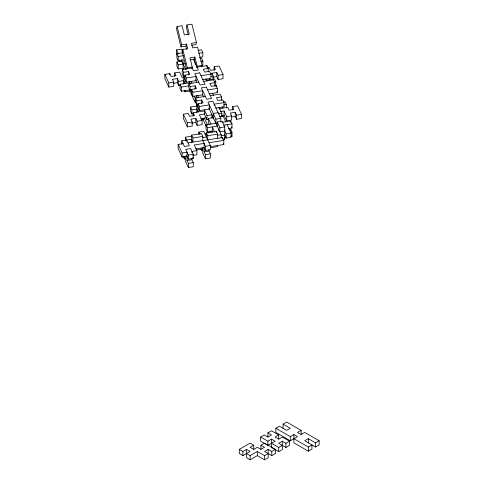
<?xml version="1.0" encoding="UTF-8"?>
<svg xmlns="http://www.w3.org/2000/svg" width="484" height="484" viewBox="0 0 484 484"><rect width="100%" height="100%" fill="white"/><g stroke="black" fill="none" stroke-linecap="round" stroke-linejoin="round"><path stroke-width="0.73" d="M191.543 45.296L195.766 44.643L196.45 42.538L191.918 24.2L186.987 24.962L189.256 34.134L184.325 34.896L182.063 25.725L177.132 26.487L176.454 28.592L180.98 46.93L185.91 46.168L186.588 44.062L181.663 44.824L180.98 46.93M186.987 24.962L186.31 27.068L188.228 34.824M186.588 44.062L187.719 48.648L182.795 49.41L182.111 51.516L186.461 69.121M186.866 69.151L187.32 67.748L182.795 49.41M195.627 64.802L194.235 59.163L194.913 57.051L189.988 57.814L192.251 66.986L191.797 68.389M196.728 67.627L197.176 66.223L194.913 57.051M201.653 66.865L202.106 65.461L197.581 47.123L192.65 47.886L191.519 43.3L196.45 42.538M239.296 449.388L242.901 451.469L246.513 449.388L250.119 451.469L242.901 455.632L239.296 453.55L239.296 449.388L250.119 443.138L253.725 445.219L253.725 449.388L250.119 447.301L253.725 445.219M260.67 437.046L267.888 441.208L271.494 439.127L275.1 441.208L267.888 445.377L260.67 441.208L260.67 437.046L264.276 434.959L267.888 437.046L271.494 434.959L267.888 432.877L267.888 437.046M267.888 432.877L271.494 430.796L278.711 434.959L278.711 439.127L275.1 437.046L278.711 434.959M275.862 428.273L290.291 436.604L293.897 434.523L297.509 436.604L290.291 440.773L275.862 432.442L275.862 428.273L279.468 426.192L286.685 430.361L290.291 428.273L283.073 424.111L283.073 428.273M283.073 424.111L286.685 422.024L301.115 430.361L301.115 434.523L297.509 432.442L301.115 430.361M253.725 449.388L257.337 447.301L260.943 449.388L264.548 447.301L260.943 445.219L260.943 449.388M260.943 445.219L264.548 443.138L275.372 449.388L275.372 453.55L271.766 455.632L264.548 451.469L268.16 449.388L271.766 451.469L275.372 449.388M246.513 453.55L250.119 455.632L257.337 451.469L264.548 455.632L268.16 453.55M278.711 439.127L282.317 437.046L289.535 441.208L289.535 445.377L285.923 447.458L278.711 443.296L282.317 441.208L285.923 443.296L289.535 441.208M246.513 449.388L246.513 457.719L250.119 459.8L257.337 455.632L264.548 459.8L268.16 457.719L268.16 449.388M271.494 443.296L278.711 447.458L282.317 445.377M301.115 434.523L304.72 432.442L319.156 440.773L319.156 444.941L315.544 447.022L304.72 440.773L308.332 438.692L315.544 442.854L319.156 440.773M271.494 439.127L271.494 447.458L278.711 451.626L282.317 449.545L282.317 441.208M293.897 438.692L308.332 447.022L311.938 444.941L311.938 449.104L308.332 451.191L293.897 442.854L293.897 434.523M176.515 54.008L176.515 49.846L181.446 49.084L182.619 51.613M183.738 69.575L183.121 68.238L183.121 59.907L178.191 60.669L176.872 57.826L176.872 53.657L182.504 52.786M197.992 50.39L201.513 49.846L202.832 52.689L202.832 56.858L199.311 57.402M176.872 53.657L178.191 56.501L183.823 55.63M198.609 53.343L202.832 52.689M190.012 59.816L194.235 59.163M183.823 68.129L178.191 69L176.872 66.157L176.872 61.988L181.796 61.226L181.796 59.841M200.104 58.395L201.513 58.177L202.832 61.02L202.832 65.189L201.423 65.407M176.872 61.988L178.191 64.832L185.935 63.634M200.721 61.347L202.832 61.02M187.32 67.748L192.251 66.986M197.176 66.223L202.106 65.461M182.268 69.46L183.587 72.304L188.518 71.541L189.837 74.385L184.912 75.147L186.231 77.997L196.087 76.472L196.087 80.634L186.231 82.159L182.268 73.622L182.268 69.46L192.124 67.935M197.055 67.173L206.91 65.649L208.235 68.492L208.235 71.965M180.072 85.353L178.663 85.571L178.663 81.403L177.344 78.559L172.413 79.322L173.738 82.165L173.738 86.333L168.807 87.096L164.844 78.559L164.844 74.397L169.775 73.629L171.094 76.478L176.025 75.716L174.706 72.866L179.631 72.104L182.274 77.797L183.678 77.579M207.091 67.857L209.203 67.53L210.522 70.38L215.453 69.617L214.134 66.768L219.058 66.005L223.021 74.542L223.021 78.71L218.09 79.473L216.772 76.629L216.772 72.461L211.841 73.223L211.841 74.609M208.235 68.492L203.304 69.254L204.623 72.098L209.554 71.336L210.873 74.179L210.873 78.347L202.427 79.654M183.587 76.472L185.003 76.26M201.017 75.71L210.873 74.179M164.844 74.397L168.807 82.927L173.738 82.165M178.663 81.403L183.593 80.64L184.912 83.49L184.912 75.147M211.054 76.393L213.166 76.067L213.166 79.539M216.772 72.461L218.09 75.304L223.021 74.542M173.823 83.272L177.344 82.728L178.663 85.571M212.549 77.283L216.772 76.629M190.176 89.891L181.306 91.264L179.987 88.415L179.987 84.252L189.843 82.728L190.46 84.059M206.039 80.223L214.485 78.916L215.803 81.76L215.803 85.928M191.603 90.478L190.194 90.696L188.875 87.852L188.875 83.684L198.73 82.159M203.655 81.397L213.517 79.872L214.835 82.716L214.835 86.188M179.987 84.252L181.306 87.096L188.699 85.952M214.327 81.99L215.803 81.76M188.875 83.684L190.194 86.533L195.119 85.771L196.444 88.614L191.513 89.377L191.513 93.539L192.832 96.389L202.693 94.864L202.693 90.696L192.832 92.22L191.513 89.377M214.835 82.716L209.905 83.478L211.23 86.327L216.154 85.565L217.473 88.409L217.473 92.577L209.028 93.884M184.12 90.115L184.912 91.821L190.545 90.95M207.618 89.933L217.473 88.409M195.476 97.913L196.794 100.757L201.725 99.994L203.044 102.838L198.113 103.6L199.438 106.45L209.294 104.925L209.294 109.088L199.438 110.612L195.476 102.076L195.476 97.913L205.331 96.389M210.262 95.626L220.117 94.102L221.436 96.945L221.436 100.418M221.436 96.945L216.511 97.707L217.83 100.551L222.761 99.789L224.08 102.638L224.08 106.801L215.628 108.107M196.794 104.919L198.204 104.707M193.273 113.794L191.864 114.012L190.545 111.163L190.545 107L197.194 105.972M223.566 101.894L225.042 101.664L226.361 104.508L226.361 107.98M224.08 102.638L214.224 104.163L214.224 105.548M190.545 107L191.864 109.844L196.794 109.082L198.113 111.925L198.113 103.6M223.547 104.943L226.361 104.508M205.065 113.903L199.432 114.775L202.076 120.462L202.076 124.63L197.145 125.392L197.145 121.224L195.826 118.38L190.896 119.143L192.215 121.986L192.215 126.155L187.29 126.917L183.327 118.38L183.327 114.218L188.258 113.456L189.577 116.299L194.507 115.537L193.183 112.687L204.448 110.945M219.234 108.658L227.686 107.351L229.005 110.201L233.935 109.438L232.61 106.589L237.541 105.827L241.504 114.363L241.504 118.532L236.573 119.294L235.254 116.45L235.254 112.282L230.323 113.044L231.642 115.888L231.642 120.056L226.718 120.818L224.074 115.125L224.074 110.963L220.553 111.508M218.181 112.699L213.256 113.462L213.256 119.016M208.416 119.494L207.007 119.711L204.363 114.018L204.363 109.85L207.007 115.543L211.938 114.781L211.938 118.253M218.272 113.8L221.793 113.256L221.793 116.729M200.842 118.719L206.474 117.848M221.261 115.561L224.074 115.125M209.209 124.448L208.326 122.555L208.326 118.386L213.256 117.624M219.591 116.644L223.112 116.1L225.756 121.793M200.927 119.826L203.746 119.391M183.327 114.218L187.29 122.748L192.215 121.986M197.145 121.224L202.076 120.462M224.074 110.963L226.718 116.65L231.642 115.888M235.254 112.282L236.573 115.125L241.504 114.363M220.825 118.386L212.899 101.313L207.975 102.076L215.894 119.149L220.825 118.386L220.825 121.859M191.603 123.202L195.826 122.549L197.145 125.392M231.733 116.995L235.254 116.45M217.304 123.099L206.039 124.842L207.358 127.685L217.219 126.161L217.219 121.998L222.144 121.236L224.788 126.923L224.788 139.422L223.378 139.64M222.235 122.337L230.68 121.03L232.005 123.874L232.005 128.042L228.484 128.587M223.554 125.181L232.005 123.874M217.219 121.998L219.857 127.685L224.788 126.923M198.821 134.141L198.821 132.059L203.752 131.297L210.352 145.521L210.352 149.689L205.428 150.451L204.109 147.608L195.657 148.915M206.039 124.842L206.039 129.01L207.358 131.854L212.288 131.091M191.61 142.744L191.61 135.109L201.465 133.584L202.784 136.428L202.784 140.596L205.428 146.283L205.428 150.451M202.875 137.529L206.396 136.984L206.396 132.822L216.251 131.297L217.57 134.141L217.57 138.309M208.15 132.846L209.56 132.628M229.277 129.579L230.68 129.361L232.005 132.205L232.005 136.373L230.596 136.591M185.36 140.662L185.36 137.19L192.015 136.161M205.071 134.141L206.48 133.923M224.788 131.091L219.857 131.854L219.857 127.685M191.61 135.109L192.928 137.952L202.784 136.428M206.396 132.822L207.715 135.665L217.57 134.141M230.596 132.422L232.005 132.205M181.754 144.268L181.754 140.796L191.61 139.271L192.928 142.121L192.928 137.952M217.661 135.242L221.176 134.697L221.176 138.17M224.261 129.954L226.107 133.935L231.037 133.173L231.037 137.341L226.107 138.103L224.261 134.116M221.267 135.804L224.788 135.254M187.036 156.344L182.105 157.106L178.142 148.57L178.142 144.407L183.073 143.645M187.998 142.883L222.501 137.547L223.82 140.39L223.82 144.553L210.516 146.616M224.255 137.571L226.373 137.244M209.034 142.677L223.82 140.39M205.428 146.283L210.352 145.521M196.45 149.907L202.784 148.927M210.528 147.729L217.57 146.64L217.57 145.248M178.142 144.407L182.105 152.944L187.036 152.182L187.036 160.513L188.355 163.356L188.355 167.524L193.285 166.762L193.285 162.594L191.96 159.75L191.96 158.359M192.668 155.473L196.891 154.82L196.891 150.657L191.96 151.419L191.96 152.805M200.878 148.981L201.465 150.246L202.875 150.028M196.891 150.657L194.247 144.964L204.109 143.439L204.109 151.77L209.034 151.008L210.352 153.852L210.352 158.02L205.428 158.782L202.784 153.089L202.784 147.535M193.285 154.263L190.642 148.57L185.711 149.332L188.355 155.025L193.285 154.263L193.285 158.431L188.355 159.194L186.503 155.207M204.109 151.77L205.428 154.614L210.352 153.852M183.218 156.459L184.392 158.988L185.802 158.77M187.036 160.513L191.96 159.75M188.355 163.356L193.285 162.594M211.841 73.223L213.166 76.067M216.947 91.44L217.473 92.577M231.473 126.905L232.005 128.042M205.869 78.94L206.801 80.949M212.47 93.17L213.71 95.85M221.793 113.256L219.149 107.563L219.149 108.954M227.075 124.636L231.037 133.173M231.473 135.236L232.005 136.373M193.406 59.302L198.373 70.017L193.449 70.779L191.894 67.433M224.201 138.158L224.788 139.422M195.645 79.685L196.819 82.213M202.542 94.549L203.716 97.078M208.767 107.95L221.176 134.697M223.293 143.415L223.82 144.553M176.515 49.846L178.378 53.863M181.179 59.889L185.602 69.43M191.083 81.233L192.015 83.242M197.684 95.457L198.615 97.465M208.326 118.386L210.97 124.079M214.636 131.981L212.288 126.923L212.288 132.477M179.31 60.034L179.933 61.377M197.061 98.282L196.444 96.945L196.444 95.56M191.398 90.242L192.015 91.579M194.193 96.268L195.125 98.276L195.125 102.439L189.843 91.059L189.843 89.667M204.284 118.011L207.703 125.374M206.456 126.862L203.044 119.5L203.044 118.108M198.821 132.059L199.995 134.588M185.36 137.19L189.323 145.726L184.392 146.489L181.754 140.796M192.753 157.288L193.285 158.431M185.184 156.526L185.711 157.669L185.711 161.831L188.355 167.524M185.91 46.168L186.721 49.441M177.132 26.487L181.663 44.824M315.544 442.854L315.544 447.022M308.332 438.692L308.332 442.854M308.332 447.022L308.332 451.191M290.291 436.604L290.291 440.773M285.923 443.296L285.923 447.458M278.711 447.458L278.711 451.626M271.766 451.469L271.766 455.632M267.888 441.208L267.888 445.377M264.548 455.632L264.548 459.8M257.337 451.469L257.337 455.632M250.119 455.632L250.119 459.8M242.901 451.469L242.901 455.632M236.573 115.125L236.573 119.294M232.61 106.589L232.61 110.062M230.68 121.03L230.68 122.416M230.68 129.361L230.68 130.753M226.718 116.65L226.718 120.818M226.107 133.935L226.107 138.103M222.755 106.728L222.755 108.113M222.755 115.059L222.755 116.45M222.501 137.547L222.501 138.932M218.538 129.01L218.538 130.396M218.09 75.304L218.09 79.473M216.154 85.565L216.154 86.951M216.251 131.297L216.251 132.683M215.894 119.149L215.894 123.317M214.134 66.768L214.134 70.24M210.97 131.025L210.97 132.41M209.554 78.287L209.554 79.678M209.034 149.623L209.034 151.008M207.715 135.665L207.715 139.834M207.358 127.685L207.358 131.854M207.007 115.543L207.007 119.711M206.91 65.649L206.91 67.034M206.039 133.173L206.039 134.564M205.428 154.614L205.428 158.782M201.725 99.994L201.725 103.467M201.465 148.86L201.465 150.246M199.438 106.45L199.438 110.612M196.794 100.757L196.794 112.554M196.437 103.189L196.437 105.27M195.826 118.38L195.826 122.549M195.119 85.771L195.119 89.237M193.183 112.687L193.183 116.16M192.832 92.22L192.832 96.389M191.864 109.844L191.864 114.012M190.194 86.533L190.194 90.696M189.837 81.33L189.837 82.716M188.518 71.541L188.518 75.014M188.355 155.025L188.355 159.194M187.29 122.748L187.29 126.917M186.679 140.033L186.679 141.425M186.231 77.997L186.231 82.159M184.912 90.429L184.912 91.821M184.392 156.907L184.392 158.988M183.587 72.304L183.593 84.113M183.236 75.444L183.236 76.829M182.105 152.944L182.105 157.106M181.306 87.096L181.306 91.264M178.191 56.501L178.191 60.669M178.191 64.832L178.191 69M177.344 78.559L177.344 82.728M174.706 72.866L174.706 76.339M169.775 73.629L169.775 75.02M168.807 82.927L168.807 87.096M199.698 72.86L194.768 73.622L200.049 85.009L204.98 84.24L199.698 72.86M206.299 87.09L201.368 87.852L206.65 99.232L211.581 98.47L206.299 87.09"/></g></svg>
